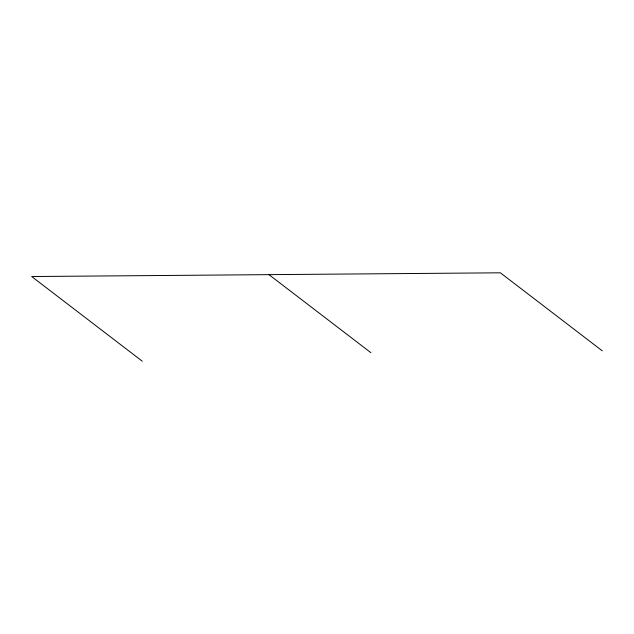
<?xml version="1.0" encoding="UTF-8"?>
<svg xmlns="http://www.w3.org/2000/svg" width="634" height="634" viewBox="0 0 634 634"><rect width="100%" height="100%" fill="white"/><g stroke="black" fill="none" stroke-linecap="round" stroke-linejoin="round"><path stroke-width="0.95" d="M602.3 350.856L500.377 272.81L31.7 276.535L142.254 361.19M268.974 274.649L370.898 352.694"/></g></svg>
